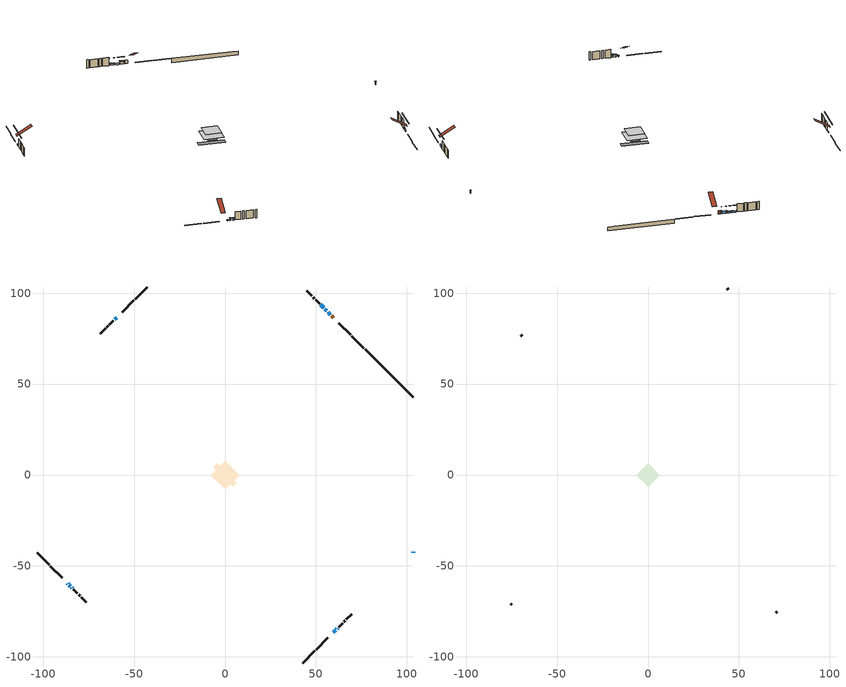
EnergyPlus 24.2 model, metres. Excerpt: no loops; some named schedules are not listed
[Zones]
conditioned space
 floor outside (Floor1 construction): -3.49,0 0,3.49 3.49,0 0,-3.49 z0.31
 floor adiabatic (AdiabaticFloorConstruction): -7.89,0 0,7.89 7.89,0 0,-7.89 z2.75
 floor foundation (Slab1 construction): -6.57,4.15 -4.15,6.57 6.57,-4.15 4.15,-6.57 z-2.17
 wall outside (RimJoist1 construction): 42.83,-103.4 49.48,-96.75 / -103.4,-42.83 -96.75,-49.48 / -42.83,103.4 -49.48,96.75 / 76.45,69.78 69.79,76.43 z0.31:0.61
 wall outside (RimJoist2 construction): 50.14,-96.09 56.58,-89.65 / -96.09,-50.14 -89.65,-56.58 / -50.14,96.09 -56.58,89.65 / 69.14,77.09 62.69,83.53 z0.31:0.61
 wall outside (AdiabaticWallConstruction 1): 59.66,86.57 58.65,87.58 z0.31:2.34
 wall outside (AdiabaticWallConstruction): 103.4,-42.83 103.4,-42.32 z0.31:1.94; -86.61,-59.62 -86.24,-59.99 z0.31:0.69; -85.58,-60.64 -85.08,-61.15 / 58,88.23 56.67,89.56 / 59.62,-86.61 60.86,-85.37 z0.31:1.76; -59.62,86.61 -60.7,85.53 z0.31:0.92; 56.01,90.22 54.99,91.24 / 54.33,91.9 52.71,93.51 z0.31:1.28; 61.51,-84.71 61.84,-84.39 z0.31:1.25; -84.42,-61.8 -84.03,-62.2 z0.31:1.45
 wall outside (Wall1 construction): 62.5,-83.73 64.73,-81.5 / -83.37,-62.86 -81.14,-65.09 / -61.35,84.87 -63.58,82.64 / 52.06,94.17 49.83,96.4 z0.31:5.19
 wall outside (Wall2 construction): 65.38,-80.84 66.14,-80.09 / -80.48,-65.74 -79.73,-66.5 / -64.24,81.99 -65,81.23 / 49.17,97.06 48.41,97.81 z0.31:5.19
 wall outside (Wall3 construction): 66.79,-79.43 69.69,-76.54 / -79.07,-67.15 -76.18,-70.05 / -65.65,80.57 -68.55,77.68 / 47.76,98.47 44.86,101.37 z0.31:5.19
 wall foundation (FoundationWall1 construction): 77.1,69.12,-2.17 77.1,69.12,0.31 100.77,45.46,0.31 100.77,45.46,0.06 103.4,42.83,0.06 103.4,42.83,-2.17
 window (WindowConstruction 8): 103.4,-42.83 103.4,-42.32 z0.31:1.93
 window (WindowConstruction 6): -86.61,-59.62 -86.24,-59.99 z0.31:0.69
 window (WindowConstruction 7): -85.58,-60.65 -85.08,-61.15 z0.31:1.76
 window (WindowConstruction 9): -59.62,86.61 -60.7,85.53 z0.31:0.92
 window (WindowConstruction): 58,88.23 56.67,89.56 z0.31:1.76
 window (WindowConstruction 1): 56.01,90.22 54.99,91.24 z0.31:1.28
 window (WindowConstruction 2): 59.62,-86.61 60.86,-85.37 z0.31:1.76
 window (WindowConstruction 3): 61.52,-84.71 61.84,-84.39 z0.31:1.25
 window (WindowConstruction 4): -84.42,-61.8 -84.03,-62.2 z0.31:1.45
 window (WindowConstruction 5): 54.33,91.9 52.71,93.51 z0.31:1.28
 door (Door): 59.65,86.57 58.65,87.57 z0.31:2.34
 ceiling adiabatic (AdiabaticFloorConstruction): 0,-7.89 7.89,0 0,7.89 -7.89,0 z2.75
attic - vented
 floor to conditioned space (Floor2 construction Reversed): -6.41,0 0,6.41 6.41,0 0,-6.41 z5.19
 wall outside (Wall4 construction): 70.35,-75.88 71.07,-75.16 / -75.52,-70.71 -74.8,-71.43 / -69.21,77.02 -69.92,76.3 / 44.2,102.02 43.49,102.74 z0.31:5.19
 roof outside (Roof1 construction): 58.96,-87.26,5.19 53,-81.3,10.1 51.28,-83.03,10.1 57.24,-88.99,5.19; -87.26,-58.96,5.19 -81.3,-53,10.1 -83.03,-51.28,10.1 -88.99,-57.24,5.19; -58.96,87.26,5.19 -53,81.3,10.1 -51.28,83.03,10.1 -57.24,88.99,5.19; 60.31,85.91,5.19 54.35,79.95,10.1 56.08,78.23,10.1 62.04,84.19,5.19
shading: 103.4,-42.17 103.4,-42.98 103.7,-42.98 103.7,-42.17 z2.08; -86.03,-60.2 -86.82,-59.41 -87.03,-59.62 -86.24,-60.41 z0.99; -84.97,-61.25 -85.69,-60.54 -85.9,-60.75 -85.18,-61.46 z1.91; -66.09,80.14 -54.23,92 -54.44,92.21 -66.3,80.35 z8.54; 56.34,89.88 58.32,87.91 58.53,88.12 56.55,90.1 z2.22; 52.62,93.61 58.38,87.85 58.59,88.06 52.83,93.82 z4.63; 65.17,-81.06 55.31,-90.92 55.52,-91.13 65.38,-81.27 z7.86; 61.98,-84.25 61.37,-84.85 61.58,-85.06 62.19,-84.46 z1.45; -83.82,-62.41 -84.63,-61.59 -85.5,-62.46 -84.68,-63.27 z1.75; 52.61,93.62 54.44,91.79 54.65,92 52.82,93.83 z1.43
[Building]
Building 1: Terrain=Suburbs
[Site:Location]
Edmonton Intl AP_AB: Latitude {deg}=53.31; Longitude {deg}=-113.58; Time Zone {hr}=-7; Elevation {m}=723; Keep Site Location Information=Yes
[Site:GroundTemperature:Shallow]
-1.56185, -3.61833, -3.78302, -2.80711, 1.11059, 5.01004, 8.39065, 10.5322, 10.7141, 8.97234, 5.67794, 1.89811
[Site:WaterMainsTemperature]
Calculation Method=Schedule; Temperature Schedule=mains temperature schedule
[Material] Roughness=Rough; Thermal Absorptance=0.9
Name | Thickness {m} | Conductivity {W/m-K} | Density {kg/m3} | Specific Heat {J/kg-K} | Solar Absorptance | Visible Absorptance
asphalt or fiberglass shingles | 0.00635 | 0.162714 | 1121.4 | 1465.45 | 0.4 | 0.4
ceiling loosefill ins | 0.254 | 0.0480833 | 16.02 | 1046.75 | 0.7 | 0.7
ceiling stud and cavity | 0.1397 | 0.35418 | 65.682 | 1177.47 | 0.7 | 0.7
concrete 4.0 in. | 0.1016 | 1.803125 | 2242.8 | 837.4 | 0.7 | 0.7
concrete 8.0 in. | 0.2032 | 1.803125 | 2242.8 | 837.4 | 0.7 | 0.7
door material | 0.04445 | 0.0451087 | 512.64 | 1214.23 | 0.7 | 0.7
exterior vertical ins | 0.0324891 | 0.029427 | 32.04 | 1214.23 | 0.7 | 0.7
floor covering | 0.0127 | 0.0433444 | 54.468 | 1339.84 | 0.6 | 0.6
floor rigid ins | 0.103632 | 0.029427 | 32.04 | 1214.23 | 0.7 | 0.7
floor rigid ins 1; wall rigid ins 1 | 0.512978 | 0.029427 | 32.04 | 1214.23 | 0.7 | 0.7
floor stud and cavity | 0.1397 | 0.161519 | 92.3553 | 1139.71 | 0.7 | 0.7
floor stud and cavity 1 | 0.1397 | 1.75129 | 37.0049 | 1207.88 | 0.7 | 0.7
furniture material conditioned space 1 | 0.1524 | 0.115458 | 640.8 | 1214.23 | 0.6 | 0.6
gypsum board | 0.0127 | 0.160291 | 801 | 837.4 | 0.6 | 0.6
gypsum board 1 | 0.0127 | 0.160291 | 801 | 837.4 | 0.7 | 0.7
osb sheathing 0.5 in. | 0.0127 | 0.115458 | 512.64 | 1214.23 | 0.7 | 0.7
osb sheathing 0.75 in. | 0.01905 | 0.115458 | 512.64 | 1214.23 | 0.7 | 0.7
osb sheathing 2.0 in. | 0.0508 | 0.115458 | 512.64 | 1214.23 | 0.7 | 0.7
rim joist rigid ins; wall rigid ins | 0.051816 | 0.029427 | 32.04 | 1214.23 | 0.7 | 0.7
rim joist stud and cavity | 0.0508 | 0.0451784 | 125.044 | 1163.47 | 0.6 | 0.6
rim joist stud and cavity 1 | 0.0508 | 0.0407728 | 125.044 | 1163.47 | 0.6 | 0.6
wall stud and cavity | 0.1397 | 0.23543 | 139.0536 | 1170.24 | 0.7 | 0.7
wall stud and cavity 1 | 0.1397 | 0.292769 | 139.0536 | 1170.24 | 0.7 | 0.7
wall stud and cavity 2 | 0.1397 | 0.236836 | 139.0536 | 1170.24 | 0.7 | 0.7
wall stud and cavity 3 | 0.0889 | 6.9971 | 50.32683 | 1063.81 | 0.6 | 0.6
wall stud and cavity 4 | 0.0889 | 0.380278 | 52.3479 | 1209.89 | 0.7 | 0.7
wall stud and cavity 5 | 0.0889 | 0.391764 | 83.0341 | 1211.67 | 0.7 | 0.7
wood siding | 0.0254 | 0.102417 | 544.68 | 1172.36 | 0.4 | 0.4
wood siding 1 | 0.00254 | 0.102417 | 544.68 | 1172.36 | 0.4 | 0.4
wood siding 2; wood siding 3; wood siding 4 | 0.0254 | 0.102417 | 544.68 | 1172.36 | 0.7 | 0.7
[WindowMaterial:SimpleGlazingSystem]
Name | U-Factor {W/m2-K} | Solar Heat Gain Coefficient
WindowMaterial | 2.10597 | 0.62
WindowMaterial 1 | 2.22237 | 0.53
WindowMaterial 2 | 2.08042 | 0.64
WindowMaterial 3 | 2.17808 | 0.54
WindowMaterial 4 | 2.15139 | 0.57
WindowMaterial 5 | 2.24792 | 0.5
WindowMaterial 6 | 2.225776 | 0.48
WindowMaterial 7 | 2.2536 | 0.5
WindowMaterial 8 | 2.15026 | 0.57
WindowMaterial 9 | 2.2695 | 0.48
[Construction]
AdiabaticFloorConstruction: floor stud and cavity 1, floor rigid ins 1, osb sheathing 0.75 in., floor covering
AdiabaticWallConstruction: wood siding 3, wall rigid ins 1, wall stud and cavity 4, gypsum board
AdiabaticWallConstruction 1: wood siding 4, wall rigid ins 1, wall stud and cavity 4, gypsum board
Door: door material
Floor1 construction: floor stud and cavity, floor rigid ins, osb sheathing 0.75 in., floor covering
Floor2 construction Reversed: gypsum board, ceiling stud and cavity, ceiling loosefill ins
FoundationWall1 construction: concrete 8.0 in., gypsum board 1
furniture construction conditioned space 1: furniture material conditioned space 1
PartitionWallConstruction: gypsum board, wall stud and cavity 5, gypsum board
RimJoist1 construction: wood siding 2, osb sheathing 2.0 in., rim joist stud and cavity
RimJoist2 construction: wood siding 2, rim joist rigid ins, osb sheathing 2.0 in., rim joist stud and cavity 1
Roof1 construction: asphalt or fiberglass shingles
Slab1 construction: concrete 4.0 in.
Wall1 construction: wood siding, wall rigid ins, osb sheathing 0.5 in., wall stud and cavity, gypsum board
Wall2 construction: wood siding, wall rigid ins, osb sheathing 0.5 in., wall stud and cavity 1, gypsum board
Wall3 construction: wood siding, wall rigid ins, osb sheathing 0.5 in., wall stud and cavity 2, gypsum board
Wall4 construction: wood siding 1, wall stud and cavity 3
WindowConstruction: WindowMaterial
WindowConstruction 1: WindowMaterial 1
WindowConstruction 2: WindowMaterial 2
WindowConstruction 3: WindowMaterial 3
WindowConstruction 4: WindowMaterial 4
WindowConstruction 5: WindowMaterial 5
WindowConstruction 6: WindowMaterial 6
WindowConstruction 7: WindowMaterial 7
WindowConstruction 8: WindowMaterial 8
WindowConstruction 9: WindowMaterial 9
[Zone] Multiplier=1; Part of Total Floor Area=Yes
Name | Volume {m3}
attic - vented | 62.6658
conditioned space | 471
[Space]
Name | Zone | Volume {m3}
attic - vented 1 | attic - vented | 62.6658
conditioned space 1 | conditioned space | 471
[ZoneInfiltration:EffectiveLeakageArea]
infil attic - vented 1: Zone or Space=attic - vented 1; Schedule=Always On Discrete; Effective Air Leakage Area {cm2}=2861.57; Stack Coefficient=0.000681074; Wind Coefficient=1.76326e-05
[ZoneMixing]
whole house fan mix: Zone or Space=attic - vented; Schedule=Always On Continuous; Design Flow Rate Calculation Method=Flow/Zone; Design Flow Rate {m3/s}=0; Source Zone or Space=conditioned space
[SurfaceProperty:ExposedFoundationPerimeter]
Slab1: Exposed Perimeter Calculation Method=TotalExposedPerimeter; Total Exposed Perimeter {m}=37.187
[InternalMass] Zone or ZoneList=conditioned space; Space or SpaceList=conditioned space 1
Name | Construction | Surface Area {m2}
furniture mass conditioned space 1 | furniture construction conditioned space 1 | 80.384
partition wall mass | PartitionWallConstruction | 200.96
[Lights]
interior lighting: Zone or ZoneList or Space or SpaceList=conditioned space 1; Schedule=interior lighting schedule; Design Level Calculation Method=LightingLevel; Lighting Level {W}=343.2; Return Air Fraction=0; Fraction Radiant=0.6; Fraction Visible=0.2; Fraction Replaceable=1
[People]
occupants: Zone or ZoneList or Space or SpaceList=conditioned space 1; Number of People Schedule=occupants schedule; Number of People Calculation Method=People; Number of People=3; Fraction Radiant=0.314171; Sensible Heat Fraction=0.56303; Activity Level Schedule=occupants activity schedule; Carbon Dioxide Generation Rate {m3/s-W}=0; Enable ASHRAE 55 Comfort Warnings=No; Mean Radiant Temperature Calculation Type=EnclosureAveraged
[ElectricEquipment] Zone or ZoneList or Space or SpaceList=conditioned space 1; Design Level Calculation Method=EquipmentLevel
Name | Schedule | Design Level {W} | Fraction Latent | Fraction Radiant | Fraction Lost
clothes dryer | clothes dryer schedule | 140.772 | 0.015 | 0.081 | 0.85
clothes washer | clothes washer schedule | 32.1985 | 0.03 | 0.162 | 0.7
cooking range | cooking range schedule | 215.147 | 0.08 | 0.432 | 0.2
dishwasher | dishwasher schedule | 66.8632 | 0.3 | 0.18 | 0.4
fridge | fridge schedule | 72.9452 | 0 | 0.6 | 0
mech vent bath fan 0 | mech vent bath fan 0 schedule | 50.2 | 0 | 0 | 1
mech vent bath fan 1 | mech vent bath fan 1 schedule | 50.2 | 0 | 0 | 1
mech vent bath fan 2 | mech vent bath fan 2 schedule | 50.2 | 0 | 0 | 1
mech vent house fan | mech vent house fan schedule | 0 | 0 | 0 | 1
mech vent house fan cfis | mech vent house fan cfis schedule | 0 | 0 | 0 | 0
mech vent range fan 0 | mech vent range fan 0 schedule | 57 | 0 | 0 | 1
misc plug loads | misc plug loads schedule | 494.7 | 0.045 | 0.513 | 0.1
whole house fan | Always On Discrete | 0 | 0 | 0 | 1
[OtherEquipment] Zone or ZoneList or Space or SpaceList=conditioned space 1; Design Level Calculation Method=EquipmentLevel
Name | Fuel Type | Schedule | Design Level {W} | Fraction Latent | Fraction Radiant | Fraction Lost
clothes dryer 1 | Electricity | clothes dryer schedule | 0 | 0.015 | 0.081 | 0.85
cooking range 1 | Electricity | cooking range schedule | 0 | 0.08 | 0.432 | 0.2
general water use latent | None | general water use schedule | 62.594 | 1 | 0 | 0
general water use sensible | None | general water use schedule | -61.6891 | 0 | 0.6 | 0
mech vent house fan latent load | None | Always On Discrete | 0 | 1 | 0 | 0
mech vent house fan sensible load | None | Always On Discrete | 0 | 0 | 0 | 0
water heater energy adjustment1 | NaturalGas | Always On Discrete | 0.01 | 0 | 0 | 1
[ZoneInfiltration:DesignFlowRate] Zone or ZoneList or Space or SpaceList=conditioned space 1; Schedule=Always On Discrete; Design Flow Rate Calculation Method=Flow/Zone; Design Flow Rate {m3/s}=0
infil flow; natural vent flow; whole house fan flow
[Foundation:Kiva]
Foundation Kiva 1: Initial Indoor Air Temperature {C}=18; Wall Height Above Grade {m}=0.310012; Wall Depth Below Slab {m}=0.2032; Custom Block Material Name 1=exterior vertical ins; Custom Block Depth 1 {m}=2.48001; Custom Block X Position 1 {m}=0.2159; Custom Block Z Position 1 {m}=0
[Foundation:Kiva:Settings]
Soil Conductivity {W/m-K}=0.849921; Soil Density {kg/m3}=1842.3; Soil Specific Heat {J/kg-K}=418.7; Ground Solar Absorptivity=0.9; Ground Thermal Absorptivity=0.9; Ground Surface Roughness {m}=0.03; Far-Field Width {m}=40; Deep-Ground Boundary Condition=ZeroFlux; Deep-Ground Depth {m}=40; Minimum Cell Dimension {m}=0.2; Maximum Cell Growth Coefficient=3; Simulation Timestep=Timestep
[Exterior:Lights]
exterior lighting: Schedule=exterior lighting schedule; Design Level {W}=75.6
[Schedule:Constant]
Name | Hourly Value
Always On Continuous; mech vent house fan schedule; mech vent house fan cfis schedule; Always On Discrete | 1
occupants activity schedule | 117.228
fridge schedule | 0
[Schedule:Week:Daily]
interior lighting schedule Week Rule - Jan1-Jan27: interior lighting schedule day, interior lighting schedule day, interior lighting schedule day, interior lighting schedule day, interior lighting schedule day, interior lighting schedule day, interior lighting schedule day, interior lighting schedule default day, interior lighting schedule default day, interior lighting schedule default day, interior lighting schedule default day, interior lighting schedule default day
interior lighting schedule Week Rule - Jan28-Feb3: interior lighting schedule day, interior lighting schedule day, interior lighting schedule day, interior lighting schedule day, interior lighting schedule day 1, interior lighting schedule day 1, interior lighting schedule day 1, interior lighting schedule default day, interior lighting schedule default day, interior lighting schedule default day, interior lighting schedule default day, interior lighting schedule default day
interior lighting schedule Week Rule - Feb4-Feb24: interior lighting schedule day 1, interior lighting schedule day 1, interior lighting schedule day 1, interior lighting schedule day 1, interior lighting schedule day 1, interior lighting schedule day 1, interior lighting schedule day 1, interior lighting schedule default day, interior lighting schedule default day, interior lighting schedule default day, interior lighting schedule default day, interior lighting schedule default day
interior lighting schedule Week Rule - Feb25-Mar3: interior lighting schedule day 1, interior lighting schedule day 1, interior lighting schedule day 1, interior lighting schedule day 1, interior lighting schedule day 2, interior lighting schedule day 2, interior lighting schedule day 2, interior lighting schedule default day, interior lighting schedule default day, interior lighting schedule default day, interior lighting schedule default day, interior lighting schedule default day
interior lighting schedule Week Rule - Mar4-Mar31: interior lighting schedule day 2, interior lighting schedule day 2, interior lighting schedule day 2, interior lighting schedule day 2, interior lighting schedule day 2, interior lighting schedule day 2, interior lighting schedule day 2, interior lighting schedule default day, interior lighting schedule default day, interior lighting schedule default day, interior lighting schedule default day, interior lighting schedule default day
interior lighting schedule Week Rule - Apr1-Apr28: interior lighting schedule day 3, interior lighting schedule day 3, interior lighting schedule day 3, interior lighting schedule day 3, interior lighting schedule day 3, interior lighting schedule day 3, interior lighting schedule day 3, interior lighting schedule default day, interior lighting schedule default day, interior lighting schedule default day, interior lighting schedule default day, interior lighting schedule default day
interior lighting schedule Week Rule - Apr29-May5: interior lighting schedule day 3, interior lighting schedule day 3, interior lighting schedule day 4, interior lighting schedule day 4, interior lighting schedule day 4, interior lighting schedule day 4, interior lighting schedule day 4, interior lighting schedule default day, interior lighting schedule default day, interior lighting schedule default day, interior lighting schedule default day, interior lighting schedule default day
interior lighting schedule Week Rule - May6-May26: interior lighting schedule day 4, interior lighting schedule day 4, interior lighting schedule day 4, interior lighting schedule day 4, interior lighting schedule day 4, interior lighting schedule day 4, interior lighting schedule day 4, interior lighting schedule default day, interior lighting schedule default day, interior lighting schedule default day, interior lighting schedule default day, interior lighting schedule default day
interior lighting schedule Week Rule - May27-Jun2: interior lighting schedule day 4, interior lighting schedule day 4, interior lighting schedule day 4, interior lighting schedule day 4, interior lighting schedule day 4, interior lighting schedule day 5, interior lighting schedule day 5, interior lighting schedule default day, interior lighting schedule default day, interior lighting schedule default day, interior lighting schedule default day, interior lighting schedule default day
interior lighting schedule Week Rule - Jun3-Jun30: interior lighting schedule day 5, interior lighting schedule day 5, interior lighting schedule day 5, interior lighting schedule day 5, interior lighting schedule day 5, interior lighting schedule day 5, interior lighting schedule day 5, interior lighting schedule default day, interior lighting schedule default day, interior lighting schedule default day, interior lighting schedule default day, interior lighting schedule default day
interior lighting schedule Week Rule - Jul1-Jul28: interior lighting schedule day 6, interior lighting schedule day 6, interior lighting schedule day 6, interior lighting schedule day 6, interior lighting schedule day 6, interior lighting schedule day 6, interior lighting schedule day 6, interior lighting schedule default day, interior lighting schedule default day, interior lighting schedule default day, interior lighting schedule default day, interior lighting schedule default day
interior lighting schedule Week Rule - Jul29-Aug4: interior lighting schedule day 6, interior lighting schedule day 6, interior lighting schedule day 6, interior lighting schedule day 7, interior lighting schedule day 7, interior lighting schedule day 7, interior lighting schedule day 7, interior lighting schedule default day, interior lighting schedule default day, interior lighting schedule default day, interior lighting schedule default day, interior lighting schedule default day
interior lighting schedule Week Rule - Aug5-Aug25: interior lighting schedule day 7, interior lighting schedule day 7, interior lighting schedule day 7, interior lighting schedule day 7, interior lighting schedule day 7, interior lighting schedule day 7, interior lighting schedule day 7, interior lighting schedule default day, interior lighting schedule default day, interior lighting schedule default day, interior lighting schedule default day, interior lighting schedule default day
interior lighting schedule Week Rule - Aug26-Sep1: interior lighting schedule day 7, interior lighting schedule day 7, interior lighting schedule day 7, interior lighting schedule day 7, interior lighting schedule day 7, interior lighting schedule day 7, interior lighting schedule day 8, interior lighting schedule default day, interior lighting schedule default day, interior lighting schedule default day, interior lighting schedule default day, interior lighting schedule default day
interior lighting schedule Week Rule - Sep2-Sep29: interior lighting schedule day 8, interior lighting schedule day 8, interior lighting schedule day 8, interior lighting schedule day 8, interior lighting schedule day 8, interior lighting schedule day 8, interior lighting schedule day 8, interior lighting schedule default day, interior lighting schedule default day, interior lighting schedule default day, interior lighting schedule default day, interior lighting schedule default day
interior lighting schedule Week Rule - Sep30-Oct6: interior lighting schedule day 8, interior lighting schedule day 9, interior lighting schedule day 9, interior lighting schedule day 9, interior lighting schedule day 9, interior lighting schedule day 9, interior lighting schedule day 9, interior lighting schedule default day, interior lighting schedule default day, interior lighting schedule default day, interior lighting schedule default day, interior lighting schedule default day
interior lighting schedule Week Rule - Oct7-Oct27: interior lighting schedule day 9, interior lighting schedule day 9, interior lighting schedule day 9, interior lighting schedule day 9, interior lighting schedule day 9, interior lighting schedule day 9, interior lighting schedule day 9, interior lighting schedule default day, interior lighting schedule default day, interior lighting schedule default day, interior lighting schedule default day, interior lighting schedule default day
interior lighting schedule Week Rule - Oct28-Nov3: interior lighting schedule day 9, interior lighting schedule day 9, interior lighting schedule day 9, interior lighting schedule day 9, interior lighting schedule day 10, interior lighting schedule day 10, interior lighting schedule day 10, interior lighting schedule default day, interior lighting schedule default day, interior lighting schedule default day, interior lighting schedule default day, interior lighting schedule default day
interior lighting schedule Week Rule - Nov4-Nov24: interior lighting schedule day 10, interior lighting schedule day 10, interior lighting schedule day 10, interior lighting schedule day 10, interior lighting schedule day 10, interior lighting schedule day 10, interior lighting schedule day 10, interior lighting schedule default day, interior lighting schedule default day, interior lighting schedule default day, interior lighting schedule default day, interior lighting schedule default day
interior lighting schedule Week Rule - Nov25-Dec1: interior lighting schedule day 10, interior lighting schedule day 10, interior lighting schedule day 10, interior lighting schedule day 10, interior lighting schedule day 10, interior lighting schedule day 10, interior lighting schedule day 11, interior lighting schedule default day, interior lighting schedule default day, interior lighting schedule default day, interior lighting schedule default day, interior lighting schedule default day
interior lighting schedule Week Rule - Dec2-Dec31: interior lighting schedule day 11, interior lighting schedule day 11, interior lighting schedule day 11, interior lighting schedule day 11, interior lighting schedule day 11, interior lighting schedule day 11, interior lighting schedule day 11, interior lighting schedule default day, interior lighting schedule default day, interior lighting schedule default day, interior lighting schedule default day, interior lighting schedule default day
occupants schedule Week Rule - Jan1-Dec31: occupants schedule day, occupants schedule day, occupants schedule day, occupants schedule day, occupants schedule day, occupants schedule day, occupants schedule day, occupants schedule default day, occupants schedule default day, occupants schedule default day, occupants schedule default day, occupants schedule default day
clothes dryer schedule Week Rule - Jan1-Dec31: clothes dryer schedule day, clothes dryer schedule day, clothes dryer schedule day, clothes dryer schedule day, clothes dryer schedule day, clothes dryer schedule day, clothes dryer schedule day, clothes dryer schedule default day, clothes dryer schedule default day, clothes dryer schedule default day, clothes dryer schedule default day, clothes dryer schedule default day
clothes washer schedule Week Rule - Jan1-Dec31: clothes washer schedule day, clothes washer schedule day, clothes washer schedule day, clothes washer schedule day, clothes washer schedule day, clothes washer schedule day, clothes washer schedule day, clothes washer schedule default day, clothes washer schedule default day, clothes washer schedule default day, clothes washer schedule default day, clothes washer schedule default day
cooking range schedule Week Rule - Jan1-Dec31: cooking range schedule day, cooking range schedule day, cooking range schedule day, cooking range schedule day, cooking range schedule day, cooking range schedule day, cooking range schedule day, cooking range schedule default day, cooking range schedule default day, cooking range schedule default day, cooking range schedule default day, cooking range schedule default day
dishwasher schedule Week Rule - Jan1-Dec31: dishwasher schedule day, dishwasher schedule day, dishwasher schedule day, dishwasher schedule day, dishwasher schedule day, dishwasher schedule day, dishwasher schedule day, dishwasher schedule default day, dishwasher schedule default day, dishwasher schedule default day, dishwasher schedule default day, dishwasher schedule default day
mech vent bath fan 0 schedule Week Rule - Jan1-Dec31: mech vent bath fan 0 schedule day, mech vent bath fan 0 schedule day, mech vent bath fan 0 schedule day, mech vent bath fan 0 schedule day, mech vent bath fan 0 schedule day, mech vent bath fan 0 schedule day, mech vent bath fan 0 schedule day, mech vent bath fan 0 schedule default day, mech vent bath fan 0 schedule default day, mech vent bath fan 0 schedule default day, mech vent bath fan 0 schedule default day, mech vent bath fan 0 schedule default day
mech vent bath fan 1 schedule Week Rule - Jan1-Dec31: mech vent bath fan 1 schedule day, mech vent bath fan 1 schedule day, mech vent bath fan 1 schedule day, mech vent bath fan 1 schedule day, mech vent bath fan 1 schedule day, mech vent bath fan 1 schedule day, mech vent bath fan 1 schedule day, mech vent bath fan 1 schedule default day, mech vent bath fan 1 schedule default day, mech vent bath fan 1 schedule default day, mech vent bath fan 1 schedule default day, mech vent bath fan 1 schedule default day
mech vent bath fan 2 schedule Week Rule - Jan1-Dec31: mech vent bath fan 2 schedule day, mech vent bath fan 2 schedule day, mech vent bath fan 2 schedule day, mech vent bath fan 2 schedule day, mech vent bath fan 2 schedule day, mech vent bath fan 2 schedule day, mech vent bath fan 2 schedule day, mech vent bath fan 2 schedule default day, mech vent bath fan 2 schedule default day, mech vent bath fan 2 schedule default day, mech vent bath fan 2 schedule default day, mech vent bath fan 2 schedule default day
mech vent range fan 0 schedule Week Rule - Jan1-Dec31: mech vent range fan 0 schedule day, mech vent range fan 0 schedule day, mech vent range fan 0 schedule day, mech vent range fan 0 schedule day, mech vent range fan 0 schedule day, mech vent range fan 0 schedule day, mech vent range fan 0 schedule day, mech vent range fan 0 schedule default day, mech vent range fan 0 schedule default day, mech vent range fan 0 schedule default day, mech vent range fan 0 schedule default day, mech vent range fan 0 schedule default day
misc plug loads schedule Week Rule - Jan1-Dec31: misc plug loads schedule day, misc plug loads schedule day, misc plug loads schedule day, misc plug loads schedule day, misc plug loads schedule day, misc plug loads schedule day, misc plug loads schedule day, misc plug loads schedule default day, misc plug loads schedule default day, misc plug loads schedule default day, misc plug loads schedule default day, misc plug loads schedule default day
general water use schedule Week Rule - Jan1-Dec31: general water use schedule day, general water use schedule day, general water use schedule day, general water use schedule day, general water use schedule day, general water use schedule day, general water use schedule day, general water use schedule default day, general water use schedule default day, general water use schedule default day, general water use schedule default day, general water use schedule default day
exterior lighting schedule Week Rule - Jan1-Jan27: exterior lighting schedule day, exterior lighting schedule day, exterior lighting schedule day, exterior lighting schedule day, exterior lighting schedule day, exterior lighting schedule day, exterior lighting schedule day, exterior lighting schedule default day, exterior lighting schedule default day, exterior lighting schedule default day, exterior lighting schedule default day, exterior lighting schedule default day
exterior lighting schedule Week Rule - Jan28-Feb3: exterior lighting schedule day, exterior lighting schedule day, exterior lighting schedule day, exterior lighting schedule day, exterior lighting schedule day 1, exterior lighting schedule day 1, exterior lighting schedule day 1, exterior lighting schedule default day, exterior lighting schedule default day, exterior lighting schedule default day, exterior lighting schedule default day, exterior lighting schedule default day
exterior lighting schedule Week Rule - Feb4-Feb24: exterior lighting schedule day 1, exterior lighting schedule day 1, exterior lighting schedule day 1, exterior lighting schedule day 1, exterior lighting schedule day 1, exterior lighting schedule day 1, exterior lighting schedule day 1, exterior lighting schedule default day, exterior lighting schedule default day, exterior lighting schedule default day, exterior lighting schedule default day, exterior lighting schedule default day
exterior lighting schedule Week Rule - Feb25-Mar3: exterior lighting schedule day 1, exterior lighting schedule day 1, exterior lighting schedule day 1, exterior lighting schedule day 1, exterior lighting schedule day 2, exterior lighting schedule day 2, exterior lighting schedule day 2, exterior lighting schedule default day, exterior lighting schedule default day, exterior lighting schedule default day, exterior lighting schedule default day, exterior lighting schedule default day
exterior lighting schedule Week Rule - Mar4-Mar31: exterior lighting schedule day 2, exterior lighting schedule day 2, exterior lighting schedule day 2, exterior lighting schedule day 2, exterior lighting schedule day 2, exterior lighting schedule day 2, exterior lighting schedule day 2, exterior lighting schedule default day, exterior lighting schedule default day, exterior lighting schedule default day, exterior lighting schedule default day, exterior lighting schedule default day
exterior lighting schedule Week Rule - Apr1-Apr28: exterior lighting schedule day 3, exterior lighting schedule day 3, exterior lighting schedule day 3, exterior lighting schedule day 3, exterior lighting schedule day 3, exterior lighting schedule day 3, exterior lighting schedule day 3, exterior lighting schedule default day, exterior lighting schedule default day, exterior lighting schedule default day, exterior lighting schedule default day, exterior lighting schedule default day
exterior lighting schedule Week Rule - Apr29-May5: exterior lighting schedule day 3, exterior lighting schedule day 3, exterior lighting schedule day 4, exterior lighting schedule day 4, exterior lighting schedule day 4, exterior lighting schedule day 4, exterior lighting schedule day 4, exterior lighting schedule default day, exterior lighting schedule default day, exterior lighting schedule default day, exterior lighting schedule default day, exterior lighting schedule default day
exterior lighting schedule Week Rule - May6-May26: exterior lighting schedule day 4, exterior lighting schedule day 4, exterior lighting schedule day 4, exterior lighting schedule day 4, exterior lighting schedule day 4, exterior lighting schedule day 4, exterior lighting schedule day 4, exterior lighting schedule default day, exterior lighting schedule default day, exterior lighting schedule default day, exterior lighting schedule default day, exterior lighting schedule default day
exterior lighting schedule Week Rule - May27-Jun2: exterior lighting schedule day 4, exterior lighting schedule day 4, exterior lighting schedule day 4, exterior lighting schedule day 4, exterior lighting schedule day 4, exterior lighting schedule day 5, exterior lighting schedule day 5, exterior lighting schedule default day, exterior lighting schedule default day, exterior lighting schedule default day, exterior lighting schedule default day, exterior lighting schedule default day
exterior lighting schedule Week Rule - Jun3-Jun30: exterior lighting schedule day 5, exterior lighting schedule day 5, exterior lighting schedule day 5, exterior lighting schedule day 5, exterior lighting schedule day 5, exterior lighting schedule day 5, exterior lighting schedule day 5, exterior lighting schedule default day, exterior lighting schedule default day, exterior lighting schedule default day, exterior lighting schedule default day, exterior lighting schedule default day
exterior lighting schedule Week Rule - Jul1-Jul28: exterior lighting schedule day 6, exterior lighting schedule day 6, exterior lighting schedule day 6, exterior lighting schedule day 6, exterior lighting schedule day 6, exterior lighting schedule day 6, exterior lighting schedule day 6, exterior lighting schedule default day, exterior lighting schedule default day, exterior lighting schedule default day, exterior lighting schedule default day, exterior lighting schedule default day
exterior lighting schedule Week Rule - Jul29-Aug4: exterior lighting schedule day 6, exterior lighting schedule day 6, exterior lighting schedule day 6, exterior lighting schedule day 7, exterior lighting schedule day 7, exterior lighting schedule day 7, exterior lighting schedule day 7, exterior lighting schedule default day, exterior lighting schedule default day, exterior lighting schedule default day, exterior lighting schedule default day, exterior lighting schedule default day
[Schedule:Year]
interior lighting schedule: interior lighting schedule Week Rule - Jan1-Jan27, 1, 1, 1, 27, interior lighting schedule Week Rule - Jan28-Feb3, 1, 28, 2, 3, interior lighting schedule Week Rule - Feb4-Feb24, 2, 4, 2, 24, interior lighting schedule Week Rule - Feb25-Mar3, 2, 25, 3, 3, interior lighting schedule Week Rule - Mar4-Mar31, 3, 4, 3, 31, interior lighting schedule Week Rule - Apr1-Apr28, 4, 1, 4, 28, interior lighting schedule Week Rule - Apr29-May5, 4, 29, 5, 5, interior lighting schedule Week Rule - May6-May26, 5, 6, 5, 26, interior lighting schedule Week Rule - May27-Jun2, 5, 27, 6, 2, interior lighting schedule Week Rule - Jun3-Jun30, 6, 3, 6, 30, interior lighting schedule Week Rule - Jul1-Jul28, 7, 1, 7, 28, interior lighting schedule Week Rule - Jul29-Aug4, 7, 29, 8, 4, interior lighting schedule Week Rule - Aug5-Aug25, 8, 5, 8, 25, interior lighting schedule Week Rule - Aug26-Sep1, 8, 26, 9, 1, interior lighting schedule Week Rule - Sep2-Sep29, 9, 2, 9, 29, interior lighting schedule Week Rule - Sep30-Oct6, 9, 30, 10, 6, interior lighting schedule Week Rule - Oct7-Oct27, 10, 7, 10, 27, interior lighting schedule Week Rule - Oct28-Nov3, 10, 28, 11, 3, interior lighting schedule Week Rule - Nov4-Nov24, 11, 4, 11, 24, interior lighting schedule Week Rule - Nov25-Dec1, 11, 25, 12, 1, interior lighting schedule Week Rule - Dec2-Dec31, 12, 2, 12, 31
occupants schedule: occupants schedule Week Rule - Jan1-Dec31, 1, 1, 12, 31
clothes dryer schedule: clothes dryer schedule Week Rule - Jan1-Dec31, 1, 1, 12, 31
clothes washer schedule: clothes washer schedule Week Rule - Jan1-Dec31, 1, 1, 12, 31
cooking range schedule: cooking range schedule Week Rule - Jan1-Dec31, 1, 1, 12, 31
dishwasher schedule: dishwasher schedule Week Rule - Jan1-Dec31, 1, 1, 12, 31
mech vent bath fan 0 schedule: mech vent bath fan 0 schedule Week Rule - Jan1-Dec31, 1, 1, 12, 31
mech vent bath fan 1 schedule: mech vent bath fan 1 schedule Week Rule - Jan1-Dec31, 1, 1, 12, 31
mech vent bath fan 2 schedule: mech vent bath fan 2 schedule Week Rule - Jan1-Dec31, 1, 1, 12, 31
mech vent range fan 0 schedule: mech vent range fan 0 schedule Week Rule - Jan1-Dec31, 1, 1, 12, 31
misc plug loads schedule: misc plug loads schedule Week Rule - Jan1-Dec31, 1, 1, 12, 31
general water use schedule: general water use schedule Week Rule - Jan1-Dec31, 1, 1, 12, 31
exterior lighting schedule: exterior lighting schedule Week Rule - Jan1-Jan27, 1, 1, 1, 27, exterior lighting schedule Week Rule - Jan28-Feb3, 1, 28, 2, 3, exterior lighting schedule Week Rule - Feb4-Feb24, 2, 4, 2, 24, exterior lighting schedule Week Rule - Feb25-Mar3, 2, 25, 3, 3, exterior lighting schedule Week Rule - Mar4-Mar31, 3, 4, 3, 31, exterior lighting schedule Week Rule - Apr1-Apr28, 4, 1, 4, 28, exterior lighting schedule Week Rule - Apr29-May5, 4, 29, 5, 5, exterior lighting schedule Week Rule - May6-May26, 5, 6, 5, 26, exterior lighting schedule Week Rule - May27-Jun2, 5, 27, 6, 2, exterior lighting schedule Week Rule - Jun3-Jun30, 6, 3, 6, 30, exterior lighting schedule Week Rule - Jul1-Jul28, 7, 1, 7, 28, exterior lighting schedule Week Rule - Jul29-Aug4, 7, 29, 8, 4, exterior lighting schedule Week Rule - Aug5-Aug25, 8, 5, 8, 25, exterior lighting schedule Week Rule - Aug26-Sep1, 8, 26, 9, 1, exterior lighting schedule Week Rule - Sep2-Sep29, 9, 2, 9, 29, exterior lighting schedule Week Rule - Sep30-Oct6, 9, 30, 10, 6, exterior lighting schedule Week Rule - Oct7-Oct27, 10, 7, 10, 27, exterior lighting schedule Week Rule - Oct28-Nov3, 10, 28, 11, 3, exterior lighting schedule Week Rule - Nov4-Nov24, 11, 4, 11, 24, exterior lighting schedule Week Rule - Nov25-Dec1, 11, 25, 12, 1, exterior lighting schedule Week Rule - Dec2-Dec31, 12, 2, 12, 31
[Schedule:Compact]
mains temperature schedule: Through: 01/01, For: AllDays, Until: 24:00, 3.97167, Through: 01/02, For: AllDays, Until: 24:00, 3.90778, Through: 01/03, For: AllDays, Until: 24:00, 3.84556, Through: 01/04, For: AllDays, Until: 24:00, 3.78389, Through: 01/05, For: AllDays, Until: 24:00, 3.72278, Through: 01/06, For: AllDays, Until: 24:00, 3.66278, Through: 01/07, For: AllDays, Until: 24:00, 3.60389, Through: 01/08, For: AllDays, Until: 24:00, 3.54556, Through: 01/09, For: AllDays, Until: 24:00, 3.48833, Through: 01/10, For: AllDays, Until: 24:00, 3.43167, Through: 01/11, For: AllDays, Until: 24:00, 3.37611, Through: 01/12, For: AllDays, Until: 24:00, 3.32167, Through: 01/13, For: AllDays, Until: 24:00, 3.26833, Through: 01/14, For: AllDays, Until: 24:00, 3.21556, Through: 01/15, For: AllDays, Until: 24:00, 3.16444, Through: 01/16, For: AllDays, Until: 24:00, 3.11389, Through: 01/17, For: AllDays, Until: 24:00, 3.06444, Through: 01/18, For: AllDays, Until: 24:00, 3.01611, Through: 01/19, For: AllDays, Until: 24:00, 2.96889, Through: 01/20, For: AllDays, Until: 24:00, 2.92278, Through: 01/21, For: AllDays, Until: 24:00, 2.87722, Through: 01/22, For: AllDays, Until: 24:00, 2.83333, Through: 01/23, For: AllDays, Until: 24:00, 2.79056, Through: 01/24, For: AllDays, Until: 24:00, 2.74889, Through: 01/25, For: AllDays, Until: 24:00, 2.70833, Through: 01/26, For: AllDays, Until: 24:00, 2.66889, Through: 01/27, For: AllDays, Until: 24:00, 2.63056, Through: 01/28, For: AllDays, Until: 24:00, 2.59333, Through: 01/29, For: AllDays, Until: 24:00, 2.55778, Through: 01/30, For: AllDays, Until: 24:00, 2.52278, Through: 01/31, For: AllDays, Until: 24:00, 2.48944, Through: 02/01, For: AllDays, Until: 24:00, 2.45722, Through: 02/02, For: AllDays, Until: 24:00, 2.42611, Through: 02/03, For: AllDays, Until: 24:00, 2.39667, Through: 02/04, For: AllDays, Until: 24:00, 2.36833, Through: 02/05, For: AllDays, Until: 24:00, 2.34111, Through: 02/06, For: AllDays, Until: 24:00, 2.315, Through: 02/07, For: AllDays, Until: 24:00, 2.29056, Through: 02/08, For: AllDays, Until: 24:00, 2.26722, Through: 02/09, For: AllDays, Until: 24:00, 2.245, Through: 02/10, For: AllDays, Until: 24:00, 2.22444, Through: 02/11, For: AllDays, Until: 24:00, 2.20444, Through: 02/12, For: AllDays, Until: 24:00, 2.18667, Through: 02/13, For: AllDays, Until: 24:00, 2.17, Through: 02/14, For: AllDays, Until: 24:00, 2.15444, Through: 02/15, For: AllDays, Until: 24:00, 2.14, Through: 02/16, For: AllDays, Until: 24:00, 2.12722, Through: 02/17, For: AllDays, Until: 24:00, 2.11556, Through: 02/18, For: AllDays, Until: 24:00, 2.10556, Through: 02/19, For: AllDays, Until: 24:00, 2.09667, Through: 02/20, For: AllDays, Until: 24:00, 2.08889, Through: 02/21, For: AllDays, Until: 24:00, 2.08278, Through: 02/22, For: AllDays, Until: 24:00, 2.07833, Through: 02/23, For: AllDays, Until: 24:00, 2.07444, Through: 02/24, For: AllDays, Until: 24:00, 2.07278, Through: 02/25, For: AllDays, Until: 24:00, 2.07167, Through: 02/26, For: AllDays, Until: 24:00, 2.07222, Through: 02/27, For: AllDays, Until: 24:00, 2.07444, Through: 02/28, For: AllDays, Until: 24:00, 2.07778, Through: 03/01, For: AllDays, Until: 24:00, 2.08222, Through: 03/02, For: AllDays, Until: 24:00, 2.08833, Through: 03/03, For: AllDays, Until: 24:00, 2.09556, Through: 03/04, For: AllDays, Until: 24:00, 2.10444, Through: 03/05, For: AllDays, Until: 24:00, 2.11444, Through: 03/06, For: AllDays, Until: 24:00, 2.12556, Through: 03/07, For: AllDays, Until: 24:00, 2.13833, Through: 03/08, For: AllDays, Until: 24:00, 2.15278, Through: 03/09, For: AllDays, Until: 24:00, 2.16778, Through: 03/10, For: AllDays, Until: 24:00, 2.18444, Through: 03/11, For: AllDays, Until: 24:00, 2.20278, Through: 03/12, For: AllDays, Until: 24:00, 2.22167, Through: 03/13, For: AllDays, Until: 24:00, 2.24278, Through: 03/14, For: AllDays, Until: 24:00, 2.26444, Through: 03/15, For: AllDays, Until: 24:00, 2.28778, Through: 03/16, For: AllDays, Until: 24:00, 2.31222, Through: 03/17, For: AllDays, Until: 24:00, 2.33778, Through: 03/18, For: AllDays, Until: 24:00, 2.365, Through: 03/19, For: AllDays, Until: 24:00, 2.39333, Through: 03/20, For: AllDays, Until: 24:00, 2.42278, Through: 03/21, For: AllDays, Until: 24:00, 2.45389, Through: 03/22, For: AllDays, Until: 24:00, 2.48611, Through: 03/23, For: AllDays, Until: 24:00, 2.51889, Through: 03/24, For: AllDays, Until: 24:00, 2.55389, Through: 03/25, For: AllDays, Until: 24:00, 2.58944, Through: 03/26, For: AllDays, Until: 24:00, 2.62611, Through: 03/27, For: AllDays, Until: 24:00, 2.66444, Through: 03/28, For: AllDays, Until: 24:00, 2.70389, Through: 03/29, For: AllDays, Until: 24:00, 2.74389, Through: 03/30, For: AllDays, Until: 24:00, 2.78556, Through: 03/31, For: AllDays, Until: 24:00, 2.82833, Through: 04/01, For: AllDays, Until: 24:00, 2.87222, Through: 04/02, For: AllDays, Until: 24:00, 2.91722, Through: 04/03, For: AllDays, Until: 24:00, 2.96333, Through: 04/04, For: AllDays, Until: 24:00, 3.01056, Through: 04/05, For: AllDays, Until: 24:00, 3.05889, Through: 04/06, For: AllDays, Until: 24:00, 3.10833, Through: 04/07, For: AllDays, Until: 24:00, 3.15833, Through: 04/08, For: AllDays, Until: 24:00, 3.21, Through: 04/09, For: AllDays, Until: 24:00, 3.26222, Through: 04/10, For: AllDays, Until: 24:00, 3.31556, Through: 04/11, For: AllDays, Until: 24:00, 3.37, Through: 04/12, For: AllDays, Until: 24:00, 3.42556, Through: 04/13, For: AllDays, Until: 24:00, 3.48167, Through: 04/14, For: AllDays, Until: 24:00, 3.53889, Through: 04/15, For: AllDays, Until: 24:00, 3.59722, Through: 04/16, For: AllDays, Until: 24:00, 3.65611, Through: 04/17, For: AllDays, Until: 24:00, 3.71611, Through: 04/18, For: AllDays, Until: 24:00, 3.77667, Through: 04/19, For: AllDays, Until: 24:00, 3.83833, Through: 04/20, For: AllDays, Until: 24:00, 3.90111, Through: 04/21, For: AllDays, Until: 24:00, 3.96444, Through: 04/22, For: AllDays, Until: 24:00, 4.02833, Through: 04/23, For: AllDays, Until: 24:00, 4.09333, Through: 04/24, For: AllDays, Until: 24:00, 4.15889, Through: 04/25, For: AllDays, Until: 24:00, 4.225, Through: 04/26, For: AllDays, Until: 24:00, 4.29222, Through: 04/27, For: AllDays, Until: 24:00, 4.36, Through: 04/28, For: AllDays, Until: 24:00, 4.42833, Through: 04/29, For: AllDays, Until: 24:00, 4.49722, Through: 04/30, For: AllDays, Until: 24:00, 4.56667, Through: 05/01, For: AllDays, Until: 24:00, 4.63722, Through: 05/02, For: AllDays, Until: 24:00, 4.70833, Through: 05/03, For: AllDays, Until: 24:00, 4.77944, Through: 05/04, For: AllDays, Until: 24:00, 4.85167, Through: 05/05, For: AllDays, Until: 24:00, 4.92389, Through: 05/06, For: AllDays, Until: 24:00, 4.99722, Through: 05/07, For: AllDays, Until: 24:00, 5.07056, Through: 05/08, For: AllDays, Until: 24:00, 5.145, Through: 05/09, For: AllDays, Until: 24:00, 5.21944, Through: 05/10, For: AllDays, Until: 24:00, 5.29389, Through: 05/11, For: AllDays, Until: 24:00, 5.36944, Through: 05/12, For: AllDays, Until: 24:00, 5.445, Through: 05/13, For: AllDays, Until: 24:00, 5.52111, Through: 05/14, For: AllDays, Until: 24:00, 5.59722, Through: 05/15, For: AllDays, Until: 24:00, 5.67389, Through: 05/16, For: AllDays, Until: 24:00, 5.75056, Through: 05/17, For: AllDays, Until: 24:00, 5.82778, Through: 05/18, For: AllDays, Until: 24:00, 5.90556, Through: 05/19, For: AllDays, Until: 24:00, 5.98278, Through: 05/20, For: AllDays, Until: 24:00, 6.06056, Through: 05/21, For: AllDays, Until: 24:00, 6.13889, Through: 05/22, For: AllDays, Until: 24:00, 6.21667, Through: 05/23, For: AllDays, Until: 24:00, 6.295, Through: 05/24, For: AllDays, Until: 24:00, 6.37333, Through: 05/25, For: AllDays, Until: 24:00, 6.45222, Through: 05/26, For: AllDays, Until: 24:00, 6.53056, Through: 05/27, For: AllDays, Until: 24:00, 6.60889, Through: 05/28, For: AllDays, Until: 24:00, 6.68778, Through: 05/29, For: AllDays, Until: 24:00, 6.76611, Through: 05/30, For: AllDays, Until: 24:00, 6.84444, Through: 05/31, For: AllDays, Until: 24:00, 6.92278, Through: 06/01, For: AllDays, Until: 24:00, 7.00111, Through: 06/02, For: AllDays, Until: 24:00, 7.07944, Through: 06/03, For: AllDays, Until: 24:00, 7.15778, Through: 06/04, For: AllDays, Until: 24:00, 7.23556, Through: 06/05, For: AllDays, Until: 24:00, 7.31333, Through: 06/06, For: AllDays, Until: 24:00, 7.39056, Through: 06/07, For: AllDays, Until: 24:00, 7.46833, Through: 06/08, For: AllDays, Until: 24:00, 7.545, Through: 06/09, For: AllDays, Until: 24:00, 7.62222, Through: 06/10, For: AllDays, Until: 24:00, 7.69833, Through: 06/11, For: AllDays, Until: 24:00, 7.775, Through: 06/12, For: AllDays, Until: 24:00, 7.85056, Through: 06/13, For: AllDays, Until: 24:00, 7.92611, Through: 06/14, For: AllDays, Until: 24:00, 8.00111, Through: 06/15, For: AllDays, Until: 24:00, 8.07611, Through: 06/16, For: AllDays, Until: 24:00, 8.15056, Through: 06/17, For: AllDays, Until: 24:00, 8.22389, Through: 06/18, For: AllDays, Until: 24:00, 8.29778, Through: 06/19, For: AllDays, Until: 24:00, 8.37056, Through: 06/20, For: AllDays, Until: 24:00, 8.44278, Through: 06/21, For: AllDays, Until: 24:00, 8.51444, Through: 06/22, For: AllDays, Until: 24:00, 8.58611, Through: 06/23, For: AllDays, Until: 24:00, 8.65667, Through: 06/24, For: AllDays, Until: 24:00, 8.72667, Through: 06/25, For: AllDays, Until: 24:00, 8.79611, Through: 06/26, For: AllDays, Until: 24:00, 8.865, Through: 06/27, For: AllDays, Until: 24:00, 8.93333, Through: 06/28, For: AllDays, Until: 24:00, 9.00056, Through: 06/29, For: AllDays, Until: 24:00, 9.06778, Through: 06/30, For: AllDays, Until: 24:00, 9.13333, Through: 07/01, For: AllDays, Until: 24:00, 9.19889, Through: 07/02, For: AllDays, Until: 24:00, 9.26333, Through: 07/03, For: AllDays, Until: 24:00, 9.32722, Through: 07/04, For: AllDays, Until: 24:00, 9.39056, Through: 07/05, For: AllDays, Until: 24:00, 9.45278, Through: 07/06, For: AllDays, Until: 24:00, 9.51389, Through: 07/07, For: AllDays, Until: 24:00, 9.57444, Through: 07/08, For: AllDays, Until: 24:00, 9.63389, Through: 07/09, For: AllDays, Until: 24:00, 9.69278, Through: 07/10, For: AllDays, Until: 24:00, 9.75056, Through: 07/11, For: AllDays, Until: 24:00, 9.80778, Through: 07/12, For: AllDays, Until: 24:00, 9.86333, Through: 07/13, For: AllDays, Until: 24:00, 9.91833, Through: 07/14, For: AllDays, Until: 24:00, 9.97278, Through: 07/15, For: AllDays, Until: 24:00, 10.0256, Through: 07/16, For: AllDays, Until: 24:00, 10.0778, Through: 07/17, For: AllDays, Until: 24:00, 10.1289, Through: 07/18, For: AllDays, Until: 24:00, 10.1789, Through: 07/19, For: AllDays, Until: 24:00, 10.2278, Through: 07/20, For: AllDays, Until: 24:00, 10.2756, Through: 07/21, For: AllDays, Until: 24:00, 10.3222, Through: 07/22, For: AllDays, Until: 24:00, 10.3683, Through: 07/23, For: AllDays, Until: 24:00, 10.4128, Through: 07/24, For: AllDays, Until: 24:00, 10.4561, Through: 07/25, For: AllDays, Until: 24:00, 10.4989, Through: 07/26, For: AllDays, Until: 24:00, 10.54, Through: 07/27, For: AllDays, Until: 24:00, 10.58, Through: 07/28, For: AllDays, Until: 24:00, 10.6189, Through: 07/29, For: AllDays, Until: 24:00, 10.6567, Through: 07/30, For: AllDays, Until: 24:00, 10.6928, Through: 07/31, For: AllDays, Until: 24:00, 10.7283, Through: 08/01, For: AllDays, Until: 24:00, 10.7622, Through: 08/02, For: AllDays, Until: 24:00, 10.7956, Through: 08/03, For: AllDays, Until: 24:00, 10.8272, Through: 08/04, For: AllDays, Until: 24:00, 10.8572, Through: 08/05, For: AllDays, Until: 24:00, 10.8867, Through: 08/06, For: AllDays, Until: 24:00, 10.9144, Through: 08/07, For: AllDays, Until: 24:00, 10.9411, Through: 08/08, For: AllDays, Until: 24:00, 10.9667, Through: 08/09, For: AllDays, Until: 24:00, 10.9906, Through: 08/10, For: AllDays, Until: 24:00, 11.0133, Through: 08/11, For: AllDays, Until: 24:00, 11.035, Through: 08/12, For: AllDays, Until: 24:00, 11.055, Through: 08/13, For: AllDays, Until: 24:00, 11.0739, Through: 08/14, For: AllDays, Until: 24:00, 11.0917, Through: 08/15, For: AllDays, Until: 24:00, 11.1078, Through: 08/16, For: AllDays, Until: 24:00, 11.1228, Through: 08/17, For: AllDays, Until: 24:00, 11.1361, Through: 08/18, For: AllDays, Until: 24:00, 11.1483, Through: 08/19, For: AllDays, Until: 24:00, 11.1594, Through: 08/20, For: AllDays, Until: 24:00, 11.1689, Through: 08/21, For: AllDays, Until: 24:00, 11.1772, Through: 08/22, For: AllDays, Until: 24:00, 11.1844, Through: 08/23, For: AllDays, Until: 24:00, 11.19, Through: 08/24, For: AllDays, Until: 24:00, 11.1939, Through: 08/25, For: AllDays, Until: 24:00, 11.1967, Through: 08/26, For: AllDays, Until: 24:00, 11.1983, Through: 08/27, For: AllDays, Until: 24:00, 11.1983, Through: 08/28, For: AllDays, Until: 24:00, 11.1972, Through: 08/29, For: AllDays, Until: 24:00, 11.195, Through: 08/30, For: AllDays, Until: 24:00, 11.1911, Through: 08/31, For: AllDays, Until: 24:00, 11.1856, Through: 09/01, For: AllDays, Until: 24:00, 11.1789, Through: 09/02, For: AllDays, Until: 24:00, 11.1711, Through: 09/03, For: AllDays, Until: 24:00, 11.1617, Through: 09/04, For: AllDays, Until: 24:00, 11.1511, Through: 09/05, For: AllDays, Until: 24:00, 11.1394, Through: 09/06, For: AllDays, Until: 24:00, 11.1261, Through: 09/07, For: AllDays, Until: 24:00, 11.1111, Through: 09/08, For: AllDays, Until: 24:00, 11.0956, Through: 09/09, For: AllDays, Until: 24:00, 11.0778, Through: 09/10, For: AllDays, Until: 24:00, 11.0594, Through: 09/11, For: AllDays, Until: 24:00, 11.0394, Through: 09/12, For: AllDays, Until: 24:00, 11.0183, Through: 09/13, For: AllDays, Until: 24:00, 10.9961, Through: 09/14, For: AllDays, Until: 24:00, 10.9722, Through: 09/15, For: AllDays, Until: 24:00, 10.9472, Through: 09/16, For: AllDays, Until: 24:00, 10.9206, Through: 09/17, For: AllDays, Until: 24:00, 10.8928, Through: 09/18, For: AllDays, Until: 24:00, 10.8639, Through: 09/19, For: AllDays, Until: 24:00, 10.8339, Through: 09/20, For: AllDays, Until: 24:00, 10.8028, Through: 09/21, For: AllDays, Until: 24:00, 10.77, Through: 09/22, For: AllDays, Until: 24:00, 10.7361, Through: 09/23, For: AllDays, Until: 24:00, 10.7011, Through: 09/24, For: AllDays, Until: 24:00, 10.665, Through: 09/25, For: AllDays, Until: 24:00, 10.6272, Through: 09/26, For: AllDays, Until: 24:00, 10.5889, Through: 09/27, For: AllDays, Until: 24:00, 10.5489, Through: 09/28, For: AllDays, Until: 24:00, 10.5078, Through: 09/29, For: AllDays, Until: 24:00, 10.4661, Through: 09/30, For: AllDays, Until: 24:00, 10.4228, Through: 10/01, For: AllDays, Until: 24:00, 10.3783, Through: 10/02, For: AllDays, Until: 24:00, 10.3328, Through: 10/03, For: AllDays, Until: 24:00, 10.2861, Through: 10/04, For: AllDays, Until: 24:00, 10.2383, Through: 10/05, For: AllDays, Until: 24:00, 10.19, Through: 10/06, For: AllDays, Until: 24:00, 10.14, Through: 10/07, For: AllDays, Until: 24:00, 10.0894, Through: 10/08, For: AllDays, Until: 24:00, 10.0372, Through: 10/09, For: AllDays, Until: 24:00, 9.98444, Through: 10/10, For: AllDays, Until: 24:00, 9.93056, Through: 10/11, For: AllDays, Until: 24:00, 9.87611, Through: 10/12, For: AllDays, Until: 24:00, 9.82, Through: 10/13, For: AllDays, Until: 24:00, 9.76333, Through: 10/14, For: AllDays, Until: 24:00, 9.70611, Through: 10/15, For: AllDays, Until: 24:00, 9.64722, Through: 10/16, For: AllDays, Until: 24:00, 9.58778, Through: 10/17, For: AllDays, Until: 24:00, 9.52778, Through: 10/18, For: AllDays, Until: 24:00, 9.46667, Through: 10/19, For: AllDays, Until: 24:00, 9.40444, Through: 10/20, For: AllDays, Until: 24:00, 9.34167, Through: 10/21, For: AllDays, Until: 24:00, 9.27778, Through: 10/22, For: AllDays, Until: 24:00, 9.21333, Through: 10/23, For: AllDays, Until: 24:00, 9.14833, Through: 10/24, For: AllDays, Until: 24:00, 9.08222, Through: 10/25, For: AllDays, Until: 24:00, 9.01556, Through: 10/26, For: AllDays, Until: 24:00, 8.94833, Through: 10/27, For: AllDays, Until: 24:00, 8.88056, Through: 10/28, For: AllDays, Until: 24:00, 8.81167, Through: 10/29, For: AllDays, Until: 24:00, 8.74222, Through: 10/30, For: AllDays, Until: 24:00, 8.67222, Through: 10/31, For: AllDays, Until: 24:00, 8.60167, Through: 11/01, For: AllDays, Until: 24:00, 8.53056, Through: 11/02, For: AllDays, Until: 24:00, 8.45889, Through: 11/03, For: AllDays, Until: 24:00, 8.38667, Through: 11/04, For: AllDays, Until: 24:00, 8.31389, Through: 11/05, For: AllDays, Until: 24:00, 8.24056, Through: 11/06, For: AllDays, Until: 24:00, 8.16667, Through: 11/07, For: AllDays, Until: 24:00, 8.09278, Through: 11/08, For: AllDays, Until: 24:00, 8.01833, Through: 11/09, For: AllDays, Until: 24:00, 7.94278, Through: 11/10, For: AllDays, Until: 24:00, 7.86778, Through: 11/11, For: AllDays, Until: 24:00, 7.79167, Through: 11/12, For: AllDays, Until: 24:00, 7.71556, Through: 11/13, For: AllDays, Until: 24:00, 7.63944, Through: 11/14, For: AllDays, Until: 24:00, 7.56222, Through: 11/15, For: AllDays, Until: 24:00, 7.48556, Through: 11/16, For: AllDays, Until: 24:00, 7.40833, Through: 11/17, For: AllDays, Until: 24:00, 7.33056, Through: 11/18, For: AllDays, Until: 24:00, 7.25278, Through: 11/19, For: AllDays, Until: 24:00, 7.175, Through: 11/20, For: AllDays, Until: 24:00, 7.09722, Through: 11/21, For: AllDays, Until: 24:00, 7.01889, Through: 11/22, For: AllDays, Until: 24:00, 6.94056, Through: 11/23, For: AllDays, Until: 24:00, 6.86222, Through: 11/24, For: AllDays, Until: 24:00, 6.78389, Through: 11/25, For: AllDays, Until: 24:00, 6.705, Through: 11/26, For: AllDays, Until: 24:00, 6.62667, Through: 11/27, For: AllDays, Until: 24:00, 6.54833, Through: 11/28, For: AllDays, Until: 24:00, 6.46944, Through: 11/29, For: AllDays, Until: 24:00, 6.39111, Through: 11/30, For: AllDays, Until: 24:00, 6.31278, Through: 12/01, For: AllDays, Until: 24:00, 6.23444, Through: 12/02, For: AllDays, Until: 24:00, 6.15611, Through: 12/03, For: AllDays, Until: 24:00, 6.07833, Through: 12/04, For: AllDays, Until: 24:00, 6.00056, Through: 12/05, For: AllDays, Until: 24:00, 5.92278, Through: 12/06, For: AllDays, Until: 24:00, 5.84556, Through: 12/07, For: AllDays, Until: 24:00, 5.76833, Through: 12/08, For: AllDays, Until: 24:00, 5.69111, Through: 12/09, For: AllDays, Until: 24:00, 5.61444, Through: 12/10, For: AllDays, Until: 24:00, 5.53778, Through: 12/11, For: AllDays, Until: 24:00, 5.46222, Through: 12/12, For: AllDays, Until: 24:00, 5.38611, Through: 12/13, For: AllDays, Until: 24:00, 5.31111, Through: 12/14, For: AllDays, Until: 24:00, 5.23611, Through: 12/15, For: AllDays, Until: 24:00, 5.16167, Through: 12/16, For: AllDays, Until: 24:00, 5.08722, Through: 12/17, For: AllDays, Until: 24:00, 5.01389, Through: 12/18, For: AllDays, Until: 24:00, 4.94056, Through: 12/19, For: AllDays, Until: 24:00, 4.86778, Through: 12/20, For: AllDays, Until: 24:00, 4.79556, Through: 12/21, For: AllDays, Until: 24:00, 4.72389, Through: 12/22, For: AllDays, Until: 24:00, 4.65333, Through: 12/23, For: AllDays, Until: 24:00, 4.58278, Through: 12/24, For: AllDays, Until: 24:00, 4.51278, Through: 12/25, For: AllDays, Until: 24:00, 4.44389, Through: 12/26, For: AllDays, Until: 24:00, 4.375, Through: 12/27, For: AllDays, Until: 24:00, 4.30722, Through: 12/28, For: AllDays, Until: 24:00, 4.24, Through: 12/29, For: AllDays, Until: 24:00, 4.17333, Through: 12/30, For: AllDays, Until: 24:00, 4.10778, Through: 12/31, For: AllDays, Until: 24:00, 4.04278
